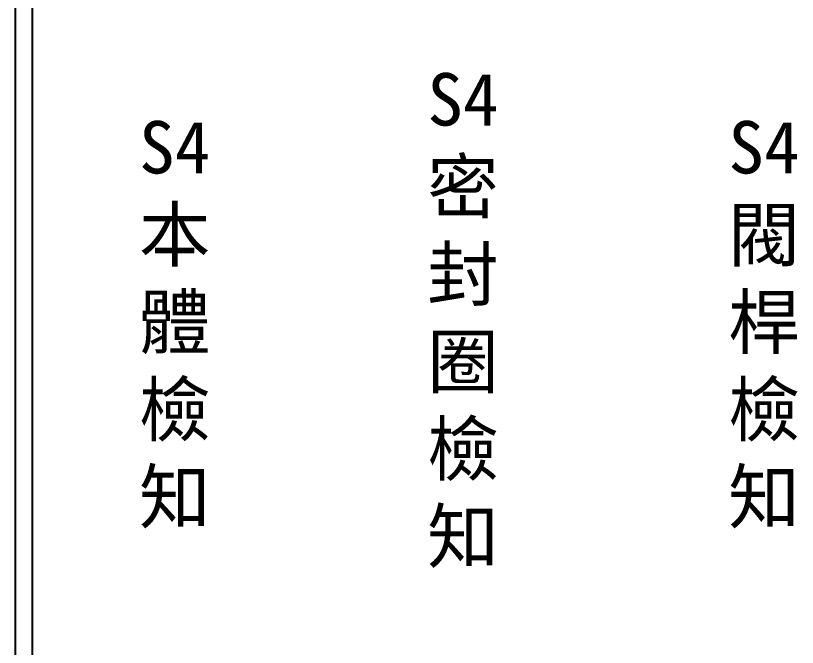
# Model space of a CAD drawing. Extents: x 325 to 612, y 3 to 207.
# Drawn here: x 325.3 to 383.4, y 50 to 97 of the extents above; entities that cross this region are included whole.
import ezdxf

# ---------------------------------------------------------------- set-up
doc = ezdxf.new("R2010")
doc.units = 0
doc.layers.add('圖框層', color=7, linetype='CONTINUOUS')
doc.layers.add('標尺寸層', color=3, linetype='CONTINUOUS')
doc.styles.add('CNS', font='romanc.shx', dxfattribs={"bigfont": 'chineset.shx'})

msp = doc.modelspace()

# ---------------------------------------------------------------- linework, layer by layer
at = {"layer": '圖框層', "color": 7}
for p, q in [((325.319, 3), (325.319, 206.969)), ((326.569, 4.25), (326.569, 205.719))]:
    msp.add_line(p, q, dxfattribs=at)

# ---------------------------------------------------------------- texts
at = {"layer": '標尺寸層', "color": 7, "char_height": 3.9, "width": 4.96081, "attachment_point": 5, "style": 'CNS'}
for s, insert in [('{\\fDFKai-SB|b0|i0|c136|p65;S4\\P密封圈檢知}', (358.587, 74.315)), ('{\\fDFKai-SB|b0|i0|c136|p65;S4\\P本體檢知}', (337.149, 74)), ('{\\fDFKai-SB|b0|i0|c136|p65;S4\\P閥桿檢知}', (380.971, 74))]:
    msp.add_mtext(s, dxfattribs=dict(at, insert=insert))

doc.saveas('drawing.dxf')
